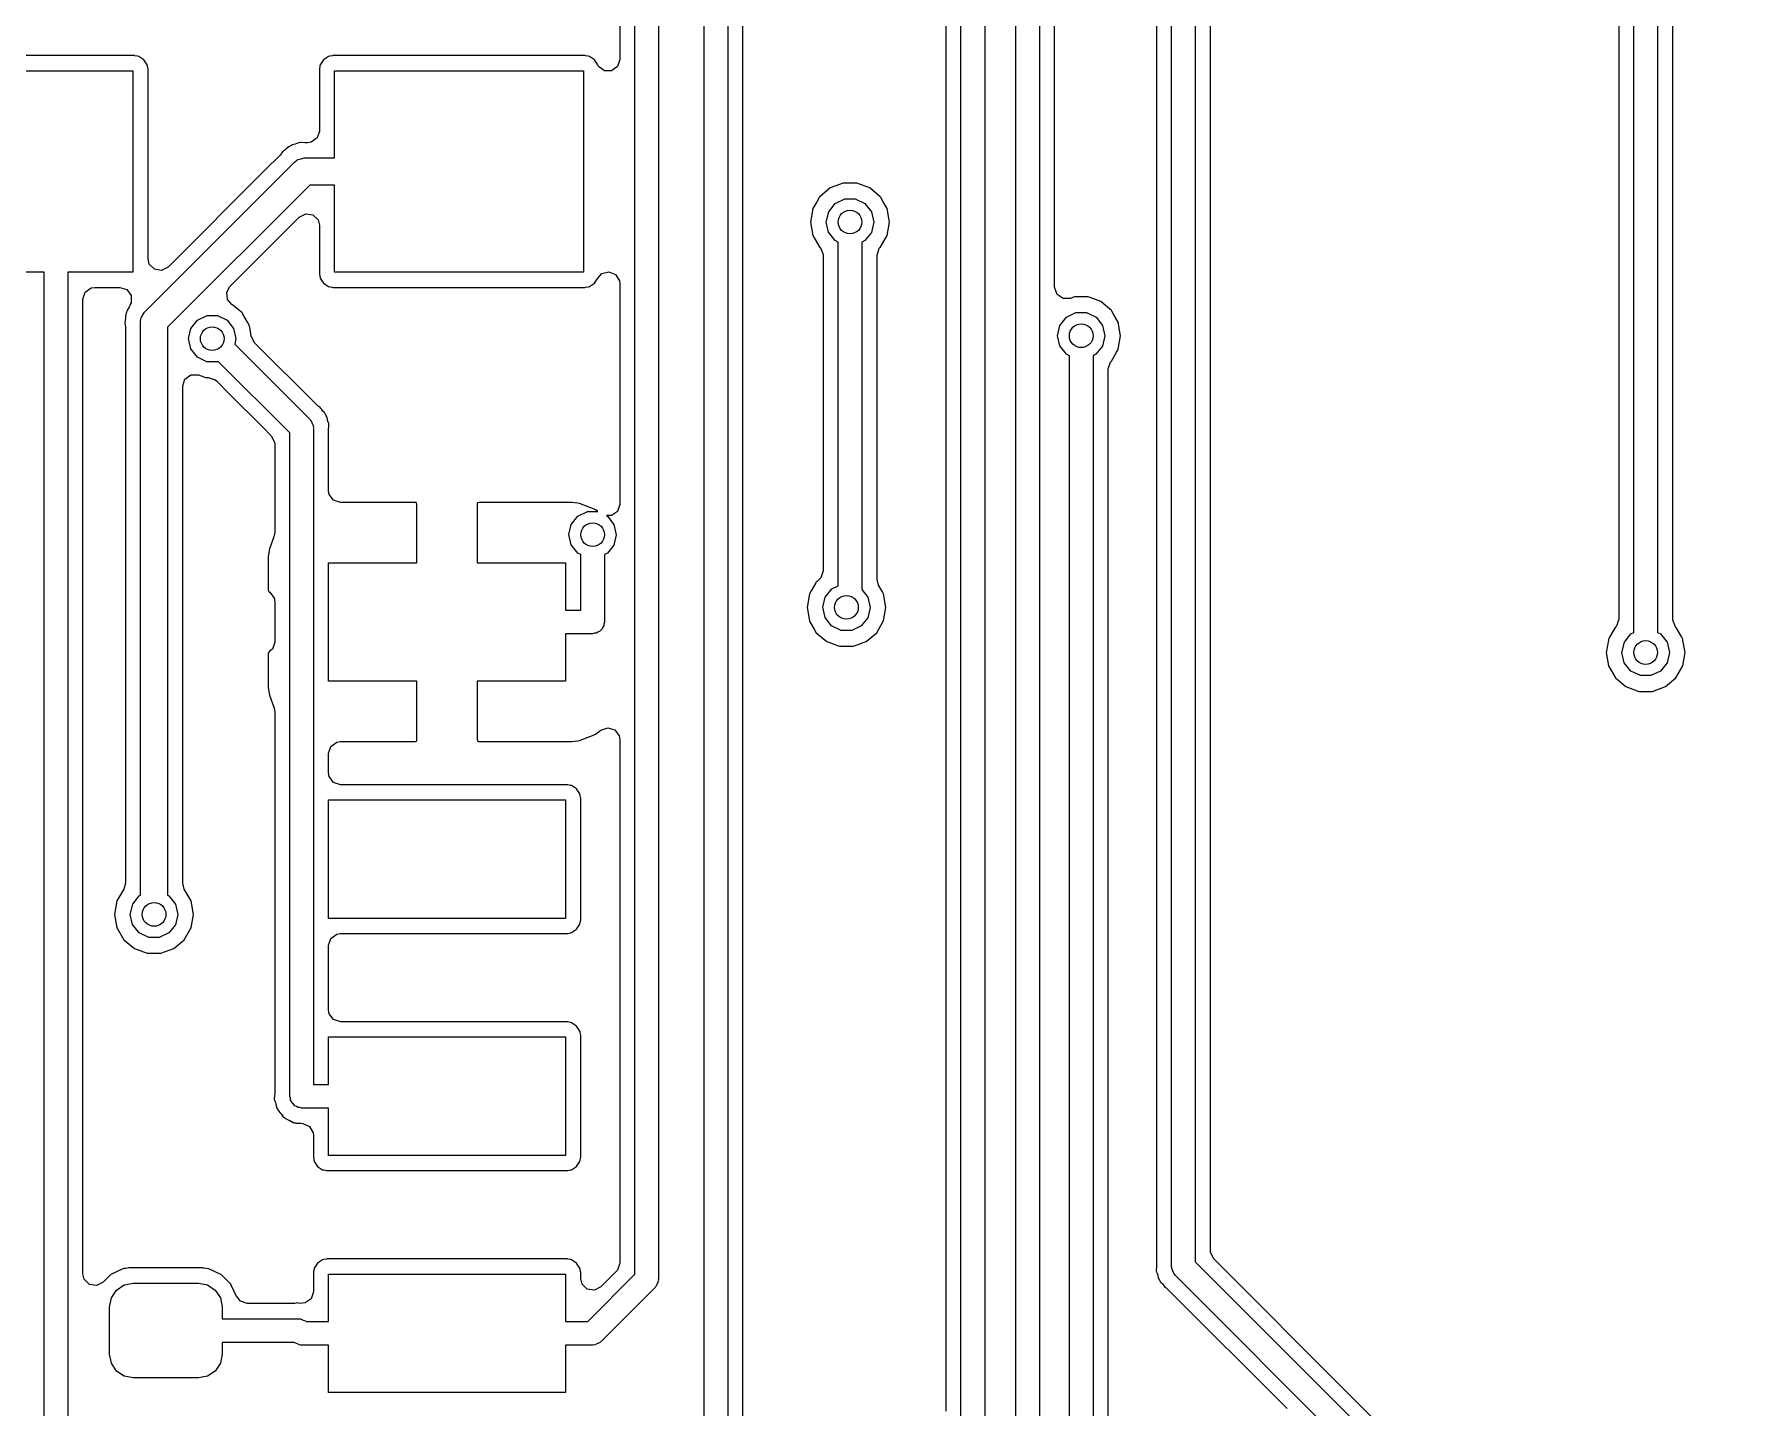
# Model space of a CAD drawing. Extents: x 3.59 to 5.68, y -3.55 to -1.66.
# Drawn here: x 4.567 to 5.132, y -3.006 to -2.55 of the extents above; entities that cross this region are included whole.
import ezdxf

# ---------------------------------------------------------------- set-up
doc = ezdxf.new("R2010")
doc.units = 0
doc.header["$MEASUREMENT"] = 0
doc.layers.add('BLACK', color=7, linetype='CONTINUOUS')

msp = doc.modelspace()

# ---------------------------------------------------------------- linework, layer by layer
at = {"layer": 'BLACK', "linetype": 'CONTINUOUS'}
for p, q in [((4.90114, -2.40605), (4.90114, -3.07287)), ((4.89327, -3.07124), (4.89327, -2.40768)), ((4.90616, -2.63374), (4.90616, -2.40916)), ((4.95287, -2.42987), (4.95287, -2.95734)), ((4.93998, -2.4352), (4.93998, -2.95864)), ((4.945, -2.95897), (4.945, -2.4315)), ((4.95789, -2.95365), (4.95789, -2.43021)), ((4.76677, -2.96151), (4.76677, -2.46447)), ((4.77465, -2.4661), (4.77465, -2.96314)), ((4.78976, -3.01724), (4.78976, -2.47237)), ((4.79764, -2.47237), (4.79764, -3.01887)), ((4.80266, -3.01718), (4.80266, -2.47676)), ((4.76175, -2.49465), (4.76175, -2.55812)), ((4.87508, -3.01067), (4.87508, -2.51628)), ((4.88295, -2.51628), (4.88295, -3.0123)), ((4.87006, -2.52067), (4.87006, -3.00698)), ((5.0985, -2.74839), (5.0985, -2.53624)), ((5.10638, -2.53461), (5.10638, -2.74839)), ((5.1114, -2.74399), (5.1114, -2.53495)), ((5.09348, -2.53993), (5.09348, -2.74399)), ((4.6006, -2.5568), (4.51693, -2.5568)), ((4.60078, -2.55683), (4.6006, -2.5568)), ((4.60168, -2.55701), (4.60078, -2.55683)), ((4.60078, -2.55683), (4.60078, -2.55683)), ((4.60206, -2.55709), (4.60168, -2.55701)), ((4.60372, -2.5582), (4.60206, -2.55709)), ((4.60483, -2.55986), (4.60372, -2.5582)), ((4.60491, -2.56023), (4.60483, -2.55986)), ((4.6623, -2.55986), (4.66223, -2.56023)), ((4.66341, -2.5582), (4.6623, -2.55986)), ((4.66507, -2.55709), (4.66341, -2.5582)), ((4.66545, -2.55701), (4.66507, -2.55709)), ((4.66635, -2.55683), (4.66545, -2.55701)), ((4.66654, -2.5568), (4.66635, -2.55683)), ((4.66635, -2.55683), (4.66635, -2.55683)), ((4.7502, -2.5568), (4.66654, -2.5568)), ((4.75039, -2.55683), (4.7502, -2.5568)), ((4.75129, -2.55701), (4.75039, -2.55683)), ((4.75039, -2.55683), (4.75039, -2.55683)), ((4.75167, -2.55709), (4.75129, -2.55701)), ((4.75333, -2.5582), (4.75167, -2.55709)), ((4.75444, -2.55986), (4.75333, -2.5582)), ((4.75446, -2.55998), (4.75444, -2.55986)), ((4.7547, -2.56041), (4.75446, -2.55998)), ((4.76175, -2.55812), (4.76101, -2.56041)), ((4.51743, -2.56181), (4.6001, -2.56181)), ((4.6001, -2.56181), (4.6001, -2.62874)), ((4.60491, -2.56028), (4.60491, -2.56023)), ((4.60512, -2.56132), (4.60491, -2.56028)), ((4.60512, -2.62427), (4.60512, -2.56132)), ((4.66222, -2.56028), (4.66201, -2.56132)), ((4.66201, -2.56132), (4.66201, -2.58186)), ((4.66223, -2.56023), (4.66222, -2.56028)), ((4.66703, -2.59078), (4.66703, -2.56181)), ((4.66703, -2.56181), (4.74971, -2.56181)), ((4.74971, -2.56181), (4.74971, -2.62874)), ((4.75665, -2.56182), (4.7547, -2.56041)), ((4.75906, -2.56182), (4.75665, -2.56182)), ((4.76101, -2.56041), (4.75906, -2.56182)), ((4.66201, -2.58186), (4.66127, -2.58415)), ((4.65056, -2.5882), (4.65011, -2.58853)), ((4.65102, -2.5878), (4.65056, -2.5882)), ((4.65142, -2.58741), (4.65102, -2.5878)), ((4.65171, -2.58712), (4.65142, -2.58741)), ((4.65209, -2.58697), (4.65171, -2.58712)), ((4.65231, -2.58683), (4.65209, -2.58697)), ((4.65248, -2.58673), (4.65231, -2.58683)), ((4.65272, -2.58663), (4.65248, -2.58673)), ((4.65305, -2.58639), (4.65272, -2.58663)), ((4.654, -2.58619), (4.65305, -2.58639)), ((4.65458, -2.58601), (4.654, -2.58619)), ((4.65549, -2.58567), (4.65458, -2.58601)), ((4.6559, -2.58569), (4.65549, -2.58567)), ((4.65716, -2.58575), (4.6559, -2.58569)), ((4.6559, -2.58569), (4.6559, -2.58569)), ((4.65736, -2.58576), (4.65716, -2.58575)), ((4.65811, -2.58576), (4.65736, -2.58576)), ((4.65932, -2.58557), (4.65811, -2.58576)), ((4.66127, -2.58415), (4.65932, -2.58557)), ((4.60394, -2.64195), (4.65383, -2.5921)), ((4.64903, -2.5898), (4.64396, -2.59486)), ((4.6494, -2.58931), (4.64903, -2.5898)), ((4.64957, -2.58912), (4.6494, -2.58931)), ((4.64978, -2.58877), (4.64957, -2.58912)), ((4.65011, -2.58853), (4.64978, -2.58877)), ((4.65011, -2.58853), (4.65011, -2.58853)), ((4.65383, -2.5921), (4.65447, -2.59162)), ((4.65447, -2.59162), (4.65458, -2.59149)), ((4.65458, -2.59149), (4.65467, -2.59146)), ((4.65467, -2.59146), (4.65486, -2.59132)), ((4.65486, -2.59132), (4.65594, -2.59109)), ((4.65594, -2.59109), (4.65701, -2.59078)), ((4.65701, -2.59078), (4.66703, -2.59078)), ((4.64396, -2.59486), (4.61177, -2.62703)), ((4.83595, -2.59917), (4.83168, -2.60072)), ((4.8405, -2.59917), (4.83595, -2.59917)), ((4.84477, -2.60072), (4.8405, -2.59917)), ((4.65887, -2.59978), (4.61163, -2.647)), ((4.66703, -2.59978), (4.65887, -2.59978)), ((4.66703, -2.62874), (4.66703, -2.59978)), ((4.82803, -2.60394), (4.82723, -2.60533)), ((4.8282, -2.60365), (4.82803, -2.60394)), ((4.83168, -2.60072), (4.8282, -2.60365)), ((4.83333, -2.6059), (4.83648, -2.60438)), ((4.83648, -2.60438), (4.83999, -2.60439)), ((4.83999, -2.60439), (4.84314, -2.60591)), ((4.84826, -2.60365), (4.84477, -2.60072)), ((4.84843, -2.60394), (4.84826, -2.60365)), ((4.84923, -2.60533), (4.84843, -2.60394)), ((4.63229, -2.63344), (4.65536, -2.61039)), ((4.65536, -2.61039), (4.65751, -2.60929)), ((4.65751, -2.60929), (4.65988, -2.60967)), ((4.65988, -2.60967), (4.66159, -2.61137)), ((4.82593, -2.60759), (4.82514, -2.61206)), ((4.82723, -2.60533), (4.82593, -2.60759)), ((4.83035, -2.61205), (4.83114, -2.60864)), ((4.83114, -2.60864), (4.83333, -2.6059)), ((4.84314, -2.60591), (4.84532, -2.60865)), ((4.84532, -2.60865), (4.8461, -2.61206)), ((4.85053, -2.60759), (4.84923, -2.60533)), ((4.85132, -2.61206), (4.85053, -2.60759)), ((4.66159, -2.61137), (4.66201, -2.61314)), ((4.66201, -2.61314), (4.66201, -2.62924)), ((4.82514, -2.61206), (4.82593, -2.61654)), ((4.82593, -2.61654), (4.8282, -2.62048)), ((4.83113, -2.61547), (4.83035, -2.61205)), ((4.83331, -2.61821), (4.83113, -2.61547)), ((4.84531, -2.6155), (4.84312, -2.61823)), ((4.8461, -2.61209), (4.84531, -2.6155)), ((4.8461, -2.61206), (4.8461, -2.61209)), ((4.84826, -2.62048), (4.85053, -2.61654)), ((4.85053, -2.61654), (4.85132, -2.61206)), ((4.8282, -2.62048), (4.82838, -2.62063)), ((4.82838, -2.62063), (4.82926, -2.62281)), ((4.83429, -2.61869), (4.83331, -2.61821)), ((4.83429, -2.73282), (4.83429, -2.61869)), ((4.84312, -2.61823), (4.84217, -2.61869)), ((4.84217, -2.61869), (4.84217, -2.73412)), ((4.84719, -2.62308), (4.84793, -2.62079)), ((4.84793, -2.62079), (4.84802, -2.62068)), ((4.84802, -2.62068), (4.84826, -2.62048)), ((4.60555, -2.62604), (4.60512, -2.62427)), ((4.60725, -2.62774), (4.60555, -2.62604)), ((4.60963, -2.62812), (4.60725, -2.62774)), ((4.61177, -2.62703), (4.60963, -2.62812)), ((4.82926, -2.62281), (4.82927, -2.62308)), ((4.82927, -2.62308), (4.82927, -2.72789)), ((4.84719, -2.73074), (4.84719, -2.62308)), ((4.57063, -2.62874), (4.51743, -2.62874)), ((4.57063, -3.06965), (4.57063, -2.62874)), ((4.6001, -2.62874), (4.5785, -2.62874)), ((4.5785, -2.62874), (4.5785, -3.06802)), ((4.63124, -2.63539), (4.63229, -2.63344)), ((4.66201, -2.62924), (4.6623, -2.6307)), ((4.6623, -2.6307), (4.66341, -2.63236)), ((4.66341, -2.63236), (4.66507, -2.63347)), ((4.66507, -2.63347), (4.66545, -2.63355)), ((4.66545, -2.63355), (4.66635, -2.63373)), ((4.74971, -2.62874), (4.66703, -2.62874)), ((4.75039, -2.63373), (4.75129, -2.63355)), ((4.75129, -2.63355), (4.75167, -2.63347)), ((4.75167, -2.63347), (4.75333, -2.63236)), ((4.75333, -2.63236), (4.75444, -2.6307)), ((4.75444, -2.6307), (4.75445, -2.63071)), ((4.75445, -2.63071), (4.75582, -2.62912)), ((4.75582, -2.62912), (4.75816, -2.62856)), ((4.75816, -2.62856), (4.76039, -2.62948)), ((4.76039, -2.62948), (4.76164, -2.63153)), ((4.76164, -2.63153), (4.76175, -2.63244)), ((4.76175, -2.63244), (4.76175, -2.70587)), ((4.58352, -2.63766), (4.58427, -2.63537)), ((4.58352, -2.96138), (4.58352, -2.63766)), ((4.58427, -2.63537), (4.58622, -2.63395)), ((4.58622, -2.63395), (4.58742, -2.63376)), ((4.58742, -2.63376), (4.59581, -2.63376)), ((4.59581, -2.63376), (4.5981, -2.63451)), ((4.5981, -2.63451), (4.59952, -2.63646)), ((4.59952, -2.63887), (4.59924, -2.63941)), ((4.59952, -2.63646), (4.59952, -2.63887)), ((4.63149, -2.63778), (4.63124, -2.63539)), ((4.63298, -2.63944), (4.63149, -2.63778)), ((4.66635, -2.63373), (4.66635, -2.63373)), ((4.66635, -2.63373), (4.66654, -2.63376)), ((4.66654, -2.63376), (4.7502, -2.63376)), ((4.7502, -2.63376), (4.75039, -2.63373)), ((4.75039, -2.63373), (4.75039, -2.63373)), ((4.90699, -2.63614), (4.90616, -2.63374)), ((4.90898, -2.63749), (4.90699, -2.63614)), ((4.91139, -2.63741), (4.90898, -2.63749)), ((4.91241, -2.63704), (4.91139, -2.63741)), ((4.91273, -2.63692), (4.91241, -2.63704)), ((4.91241, -2.63704), (4.91241, -2.63704)), ((4.91727, -2.63692), (4.91273, -2.63692)), ((4.91759, -2.63704), (4.91727, -2.63692)), ((4.91884, -2.63749), (4.91759, -2.63704)), ((4.91759, -2.63704), (4.91759, -2.63704)), ((4.92155, -2.63848), (4.91884, -2.63749)), ((4.92297, -2.63967), (4.92155, -2.63848)), ((4.59756, -2.64469), (4.59741, -2.64564)), ((4.59761, -2.64408), (4.59756, -2.64469)), ((4.59777, -2.64274), (4.59761, -2.64311)), ((4.59761, -2.64311), (4.59761, -2.64408)), ((4.59782, -2.64249), (4.59777, -2.64274)), ((4.59789, -2.64228), (4.59782, -2.64249)), ((4.59798, -2.64205), (4.59789, -2.64228)), ((4.59804, -2.64164), (4.59798, -2.64205)), ((4.59857, -2.64083), (4.59804, -2.64164)), ((4.59886, -2.6403), (4.59857, -2.64083)), ((4.59925, -2.63941), (4.59886, -2.6403)), ((4.59924, -2.63941), (4.59925, -2.63941)), ((4.59925, -2.63941), (4.59925, -2.63941)), ((4.60263, -2.64513), (4.60274, -2.64434)), ((4.60273, -2.64417), (4.60278, -2.64409)), ((4.60274, -2.64434), (4.60273, -2.64417)), ((4.60278, -2.64409), (4.60281, -2.64386)), ((4.60281, -2.64386), (4.60341, -2.64292)), ((4.60341, -2.64292), (4.60394, -2.64195)), ((4.61937, -2.64736), (4.62155, -2.64463)), ((4.62155, -2.64463), (4.62471, -2.64311)), ((4.62471, -2.64311), (4.62821, -2.64311)), ((4.62821, -2.64311), (4.63137, -2.64463)), ((4.63137, -2.64463), (4.63355, -2.64737)), ((4.633, -2.63945), (4.63298, -2.63944)), ((4.63326, -2.63967), (4.633, -2.63945)), ((4.63623, -2.64215), (4.63326, -2.63967)), ((4.63326, -2.63967), (4.63326, -2.63967)), ((4.63649, -2.64237), (4.63623, -2.64215)), ((4.63666, -2.64267), (4.63649, -2.64237)), ((4.6382, -2.64534), (4.63666, -2.64267)), ((4.90791, -2.64639), (4.9101, -2.64365)), ((4.9101, -2.64365), (4.91326, -2.64214)), ((4.91326, -2.64214), (4.91676, -2.64214)), ((4.91676, -2.64214), (4.91991, -2.64366)), ((4.91991, -2.64366), (4.9221, -2.6464)), ((4.92436, -2.64083), (4.92297, -2.63967)), ((4.92503, -2.6414), (4.92436, -2.64083)), ((4.9252, -2.64169), (4.92503, -2.6414)), ((4.92576, -2.64267), (4.9252, -2.64169)), ((4.9273, -2.64534), (4.92576, -2.64267)), ((4.59741, -2.64564), (4.59751, -2.64604)), ((4.59751, -2.64604), (4.59753, -2.64629)), ((4.59753, -2.64629), (4.59761, -2.6469)), ((4.59761, -2.6469), (4.59761, -2.83164)), ((4.60263, -2.83563), (4.60263, -2.64513)), ((4.61163, -2.647), (4.61163, -2.83563)), ((4.61858, -2.65077), (4.61937, -2.64736)), ((4.63355, -2.64737), (4.63433, -2.65079)), ((4.63876, -2.64631), (4.6382, -2.64534)), ((4.63882, -2.64665), (4.63876, -2.64631)), ((4.63888, -2.64701), (4.63882, -2.64665)), ((4.63882, -2.64665), (4.63882, -2.64665)), ((4.63941, -2.64997), (4.63888, -2.64701)), ((4.63943, -2.65009), (4.63941, -2.64997)), ((4.64051, -2.65217), (4.63943, -2.65009)), ((4.90713, -2.6498), (4.90791, -2.64639)), ((4.9079, -2.65322), (4.90713, -2.6498)), ((4.92287, -2.64984), (4.92208, -2.65325)), ((4.9221, -2.6464), (4.92287, -2.64981)), ((4.92287, -2.64981), (4.92287, -2.64984)), ((4.92809, -2.64981), (4.9273, -2.64534)), ((4.9273, -2.65429), (4.92809, -2.64981)), ((4.61936, -2.65419), (4.61858, -2.65077)), ((4.62153, -2.65693), (4.61936, -2.65419)), ((4.63433, -2.65081), (4.6339, -2.65266)), ((4.6339, -2.65266), (4.65892, -2.67766)), ((4.63433, -2.65079), (4.63433, -2.65081)), ((4.66128, -2.67292), (4.64051, -2.65217)), ((4.91008, -2.65596), (4.9079, -2.65322)), ((4.91106, -2.65644), (4.91008, -2.65596)), ((4.91989, -2.65599), (4.91894, -2.65644)), ((4.92208, -2.65325), (4.91989, -2.65599)), ((4.92503, -2.65823), (4.92676, -2.65524)), ((4.92676, -2.65524), (4.92713, -2.65459)), ((4.92713, -2.65459), (4.9273, -2.65429)), ((4.92713, -2.65459), (4.92713, -2.65459)), ((4.62469, -2.65846), (4.62153, -2.65693)), ((4.62819, -2.65847), (4.62469, -2.65846)), ((4.62845, -2.65834), (4.62819, -2.65847)), ((4.6522, -2.68208), (4.62845, -2.65834)), ((4.91106, -3.10598), (4.91106, -2.65644)), ((4.91894, -2.65644), (4.91894, -3.10878)), ((4.92396, -2.66084), (4.9247, -2.65854)), ((4.92396, -3.02773), (4.92396, -2.66084)), ((4.9247, -2.65854), (4.92479, -2.65843)), ((4.92479, -2.65843), (4.92503, -2.65823)), ((4.61665, -2.6665), (4.61739, -2.66421)), ((4.61665, -2.83164), (4.61665, -2.6665)), ((4.61739, -2.66421), (4.61934, -2.6628)), ((4.61934, -2.6628), (4.62188, -2.66284)), ((4.62188, -2.66284), (4.62278, -2.66317)), ((4.62278, -2.66317), (4.62418, -2.66368)), ((4.62418, -2.66368), (4.62508, -2.66368)), ((4.62508, -2.66368), (4.62737, -2.66443)), ((4.62737, -2.66443), (4.62783, -2.66482)), ((4.62783, -2.66482), (4.63222, -2.66921)), ((4.63222, -2.66921), (4.6432, -2.68018)), ((4.66167, -2.67322), (4.66128, -2.67292)), ((4.65892, -2.67766), (4.65907, -2.67795)), ((4.65907, -2.67795), (4.65933, -2.67813)), ((4.65933, -2.67813), (4.65961, -2.67901)), ((4.66191, -2.67344), (4.66167, -2.67322)), ((4.66227, -2.67364), (4.66191, -2.67344)), ((4.66251, -2.67398), (4.66227, -2.67364)), ((4.66279, -2.67436), (4.66251, -2.67398)), ((4.66251, -2.67398), (4.66251, -2.67398)), ((4.66319, -2.67483), (4.66279, -2.67436)), ((4.66321, -2.67485), (4.66319, -2.67483)), ((4.66382, -2.67546), (4.66321, -2.67485)), ((4.66397, -2.67584), (4.66382, -2.67546)), ((4.66414, -2.67611), (4.66397, -2.67584)), ((4.66427, -2.67639), (4.66414, -2.67611)), ((4.66451, -2.67672), (4.66427, -2.67639)), ((4.66459, -2.67712), (4.66451, -2.67672)), ((4.66469, -2.67759), (4.66459, -2.67712)), ((4.66459, -2.67712), (4.66459, -2.67712)), ((4.66487, -2.67818), (4.66469, -2.67759)), ((4.66519, -2.67901), (4.66487, -2.67818)), ((4.6432, -2.68018), (4.64604, -2.68302)), ((4.64604, -2.68302), (4.64714, -2.68517)), ((4.6522, -2.90237), (4.6522, -2.68208)), ((4.65961, -2.67901), (4.66003, -2.67983)), ((4.66003, -2.67983), (4.65998, -2.68015)), ((4.65998, -2.68015), (4.66008, -2.68045)), ((4.66008, -2.68045), (4.66008, -2.89843)), ((4.6651, -2.68058), (4.66513, -2.68013)), ((4.6651, -2.68078), (4.6651, -2.68058)), ((4.6651, -2.7013), (4.6651, -2.68078)), ((4.66513, -2.68013), (4.66519, -2.67901)), ((4.64714, -2.68517), (4.64719, -2.68578)), ((4.64719, -2.68578), (4.64719, -2.7152)), ((4.66529, -2.70251), (4.6651, -2.7013)), ((4.66671, -2.70446), (4.66529, -2.70251)), ((4.669, -2.7052), (4.66671, -2.70446)), ((4.69411, -2.7052), (4.669, -2.7052)), ((4.69427, -2.70532), (4.69411, -2.7052)), ((4.69443, -2.70582), (4.69427, -2.70532)), ((4.69443, -2.7252), (4.69443, -2.70582)), ((4.71455, -2.70536), (4.71443, -2.70553)), ((4.71443, -2.70553), (4.71443, -2.7252)), ((4.71505, -2.7052), (4.71455, -2.70536)), ((4.74559, -2.7052), (4.71505, -2.7052)), ((4.7458, -2.70521), (4.74559, -2.7052)), ((4.7479, -2.70544), (4.7458, -2.70521)), ((4.74837, -2.70555), (4.7479, -2.70544)), ((4.75325, -2.70738), (4.74837, -2.70555)), ((4.76175, -2.70587), (4.76101, -2.70816)), ((4.74488, -2.71587), (4.74567, -2.71246)), ((4.74567, -2.71246), (4.74785, -2.70972)), ((4.74785, -2.70972), (4.75101, -2.70821)), ((4.75101, -2.70821), (4.75448, -2.70821)), ((4.75373, -2.70764), (4.75325, -2.70738)), ((4.75448, -2.70821), (4.75373, -2.70764)), ((4.75906, -2.70957), (4.75734, -2.70957)), ((4.75734, -2.70957), (4.75767, -2.70973)), ((4.75767, -2.70973), (4.75985, -2.71247)), ((4.76101, -2.70816), (4.75906, -2.70957)), ((4.75985, -2.71247), (4.76063, -2.71589)), ((4.64694, -2.71657), (4.64541, -2.72063)), ((4.64719, -2.7152), (4.64694, -2.71657)), ((4.74565, -2.71929), (4.74488, -2.71587)), ((4.76063, -2.71591), (4.75984, -2.71933)), ((4.76063, -2.71589), (4.76063, -2.71591)), ((4.64507, -2.7232), (4.64506, -2.72341)), ((4.64506, -2.72341), (4.64506, -2.73427)), ((4.6453, -2.72111), (4.64507, -2.7232)), ((4.64541, -2.72063), (4.6453, -2.72111)), ((4.74783, -2.72203), (4.74565, -2.71929)), ((4.74882, -2.72251), (4.74783, -2.72203)), ((4.74882, -2.74095), (4.74882, -2.72251)), ((4.75765, -2.72206), (4.75669, -2.72251)), ((4.75669, -2.72251), (4.75669, -2.74489)), ((4.75984, -2.71933), (4.75765, -2.72206)), ((4.66506, -2.76457), (4.66506, -2.7252)), ((4.66506, -2.7252), (4.69443, -2.7252)), ((4.71443, -2.7252), (4.7438, -2.7252)), ((4.7438, -2.7252), (4.7438, -2.74095)), ((4.82927, -2.72789), (4.82853, -2.73018)), ((4.64506, -2.73427), (4.64523, -2.73477)), ((4.64523, -2.73477), (4.64558, -2.73502)), ((4.64558, -2.73502), (4.64699, -2.73697)), ((4.82531, -2.73456), (4.82474, -2.73554)), ((4.82685, -2.7319), (4.82531, -2.73456)), ((4.82702, -2.7316), (4.82685, -2.7319)), ((4.82728, -2.73138), (4.82702, -2.7316)), ((4.82788, -2.73088), (4.82728, -2.73138)), ((4.82728, -2.73138), (4.82728, -2.73138)), ((4.82853, -2.73018), (4.82788, -2.73088)), ((4.82996, -2.73659), (4.83215, -2.73385)), ((4.83215, -2.73385), (4.83429, -2.73282)), ((4.84217, -2.73412), (4.84414, -2.7366)), ((4.84771, -2.73269), (4.84719, -2.73074)), ((4.84897, -2.73489), (4.84771, -2.73269)), ((4.84935, -2.73554), (4.84897, -2.73489)), ((4.64699, -2.73697), (4.64719, -2.73818)), ((4.64719, -2.73818), (4.64719, -2.75157)), ((4.82474, -2.73554), (4.82395, -2.74002)), ((4.82395, -2.74002), (4.82474, -2.74449)), ((4.82917, -2.74), (4.82996, -2.73659)), ((4.82995, -2.74342), (4.82917, -2.74)), ((4.84492, -2.74004), (4.84413, -2.74346)), ((4.84414, -2.7366), (4.84492, -2.74002)), ((4.84492, -2.74002), (4.84492, -2.74004)), ((4.85014, -2.74002), (4.84935, -2.73554)), ((4.84935, -2.74449), (4.85014, -2.74002)), ((4.7438, -2.74095), (4.74882, -2.74095)), ((4.7565, -2.7461), (4.75613, -2.74661)), ((4.75669, -2.74489), (4.7565, -2.74548)), ((4.7565, -2.74548), (4.7565, -2.7461)), ((4.82474, -2.74449), (4.82491, -2.74479)), ((4.82491, -2.74479), (4.82491, -2.74479)), ((4.82491, -2.74479), (4.82635, -2.74727)), ((4.83212, -2.74616), (4.82995, -2.74342)), ((4.83528, -2.74769), (4.83212, -2.74616)), ((4.84194, -2.74619), (4.83878, -2.7477)), ((4.84413, -2.74346), (4.84194, -2.74619)), ((4.84775, -2.74727), (4.84918, -2.74479)), ((4.84918, -2.74479), (4.84935, -2.74449)), ((4.84918, -2.74479), (4.84918, -2.74479)), ((5.09265, -2.7464), (5.09241, -2.7466)), ((5.09274, -2.74629), (5.09265, -2.7464)), ((5.09348, -2.74399), (5.09274, -2.74629)), ((5.11141, -2.74427), (5.1114, -2.74399)), ((5.11229, -2.74645), (5.11141, -2.74427)), ((5.11247, -2.7466), (5.11229, -2.74645)), ((4.64719, -2.75157), (4.64644, -2.75386)), ((4.75276, -2.74882), (4.7438, -2.74882)), ((4.7438, -2.74882), (4.7438, -2.76457)), ((4.75335, -2.74863), (4.75276, -2.74882)), ((4.75397, -2.74863), (4.75335, -2.74863)), ((4.75448, -2.74826), (4.75397, -2.74863)), ((4.75507, -2.74807), (4.75448, -2.74826)), ((4.75544, -2.74757), (4.75507, -2.74807)), ((4.75594, -2.7472), (4.75544, -2.74757)), ((4.75613, -2.74661), (4.75594, -2.7472)), ((4.82635, -2.74727), (4.82702, -2.74843)), ((4.82702, -2.74843), (4.8305, -2.75135)), ((4.8305, -2.75135), (4.83153, -2.75173)), ((4.83153, -2.75173), (4.8328, -2.75219)), ((4.8328, -2.75219), (4.83477, -2.75291)), ((4.83878, -2.7477), (4.83528, -2.74769)), ((4.83932, -2.75291), (4.84129, -2.75219)), ((4.84129, -2.75219), (4.84257, -2.75173)), ((4.84257, -2.75173), (4.84359, -2.75135)), ((4.84359, -2.75135), (4.84708, -2.74843)), ((4.84708, -2.74843), (4.84775, -2.74727)), ((5.09008, -2.75087), (5.08945, -2.75446)), ((5.09014, -2.75054), (5.09008, -2.75087)), ((5.09047, -2.74995), (5.09014, -2.75054)), ((5.09224, -2.7469), (5.09047, -2.74995)), ((5.09241, -2.7466), (5.09224, -2.7469)), ((5.09457, -2.755), (5.09535, -2.75159)), ((5.09535, -2.75159), (5.09754, -2.74885)), ((5.09754, -2.74885), (5.0985, -2.74839)), ((5.10638, -2.74839), (5.10735, -2.74886)), ((5.10735, -2.74886), (5.10954, -2.7516)), ((5.10954, -2.7516), (5.11031, -2.75502)), ((5.11264, -2.7469), (5.11247, -2.7466)), ((5.11441, -2.74995), (5.11264, -2.7469)), ((5.11474, -2.75054), (5.11441, -2.74995)), ((5.1148, -2.75087), (5.11474, -2.75054)), ((5.11544, -2.75446), (5.1148, -2.75087)), ((4.64561, -2.75446), (4.64506, -2.75521)), ((4.64506, -2.75521), (4.64506, -2.76636)), ((4.64644, -2.75386), (4.64561, -2.75446)), ((4.83477, -2.75291), (4.83932, -2.75291)), ((5.08945, -2.75446), (5.08935, -2.75502)), ((5.08935, -2.75502), (5.09014, -2.75949)), ((5.09534, -2.75842), (5.09457, -2.755)), ((5.11031, -2.75504), (5.10952, -2.75846)), ((5.11031, -2.75502), (5.11031, -2.75504)), ((5.11474, -2.75949), (5.11553, -2.75502)), ((5.11553, -2.75502), (5.11544, -2.75446)), ((5.09014, -2.75949), (5.09241, -2.76343)), ((5.09241, -2.76343), (5.09589, -2.76635)), ((5.09752, -2.76116), (5.09534, -2.75842)), ((5.10067, -2.76269), (5.09752, -2.76116)), ((5.10417, -2.7627), (5.10067, -2.76269)), ((5.10733, -2.76119), (5.10417, -2.7627)), ((5.10952, -2.75846), (5.10733, -2.76119)), ((5.10899, -2.76635), (5.11247, -2.76343)), ((5.11247, -2.76343), (5.11474, -2.75949)), ((4.64506, -2.76636), (4.64507, -2.76657)), ((4.64507, -2.76657), (4.6453, -2.76867)), ((4.6453, -2.76867), (4.64541, -2.76914)), ((4.64541, -2.76914), (4.64694, -2.7732)), ((4.69443, -2.76457), (4.66506, -2.76457)), ((4.69443, -2.78425), (4.69443, -2.76457)), ((4.7438, -2.76457), (4.71443, -2.76457)), ((4.71443, -2.76457), (4.71443, -2.78395)), ((5.09589, -2.76635), (5.10017, -2.76791)), ((5.10017, -2.76791), (5.10471, -2.76791)), ((5.10471, -2.76791), (5.10899, -2.76635)), ((4.64694, -2.7732), (4.64719, -2.77457)), ((4.64719, -2.77457), (4.64719, -2.90169)), ((4.75552, -2.78079), (4.7578, -2.78001)), ((4.7578, -2.78001), (4.7601, -2.78072)), ((4.66584, -2.78618), (4.66779, -2.78476)), ((4.66779, -2.78476), (4.669, -2.78457)), ((4.669, -2.78457), (4.69382, -2.78457)), ((4.69382, -2.78457), (4.69432, -2.78441)), ((4.69432, -2.78441), (4.69443, -2.78425)), ((4.71443, -2.78395), (4.7146, -2.78445)), ((4.7146, -2.78445), (4.71476, -2.78457)), ((4.71476, -2.78457), (4.74559, -2.78457)), ((4.74559, -2.78457), (4.7458, -2.78456)), ((4.7458, -2.78456), (4.7479, -2.78433)), ((4.7479, -2.78433), (4.74837, -2.78422)), ((4.74837, -2.78422), (4.75325, -2.78239)), ((4.75325, -2.78239), (4.75373, -2.78213)), ((4.75373, -2.78213), (4.75552, -2.78079)), ((4.7601, -2.78072), (4.76154, -2.78265)), ((4.76154, -2.78265), (4.76175, -2.78391)), ((4.76175, -2.78391), (4.76175, -2.95782)), ((4.6651, -2.78847), (4.66584, -2.78618)), ((4.6651, -2.79502), (4.6651, -2.78847)), ((4.66529, -2.79623), (4.6651, -2.79502)), ((4.66671, -2.79818), (4.66529, -2.79623)), ((4.669, -2.79892), (4.66671, -2.79818)), ((4.7443, -2.79892), (4.669, -2.79892)), ((4.74448, -2.79896), (4.7443, -2.79892)), ((4.74449, -2.79896), (4.74448, -2.79896)), ((4.74539, -2.79914), (4.74449, -2.79896)), ((4.74576, -2.79921), (4.74539, -2.79914)), ((4.74742, -2.80032), (4.74576, -2.79921)), ((4.74853, -2.80198), (4.74742, -2.80032)), ((4.74882, -2.80345), (4.74853, -2.80198)), ((4.66506, -2.84331), (4.66506, -2.80394)), ((4.66506, -2.80394), (4.7438, -2.80394)), ((4.7438, -2.80394), (4.7438, -2.84331)), ((4.74882, -2.84381), (4.74882, -2.80345)), ((4.59708, -2.83359), (4.59482, -2.83751)), ((4.59761, -2.83164), (4.59708, -2.83359)), ((4.60004, -2.83856), (4.60222, -2.83582)), ((4.60222, -2.83582), (4.60263, -2.83563)), ((4.61163, -2.83563), (4.61204, -2.83583)), ((4.61204, -2.83583), (4.61422, -2.83857)), ((4.61717, -2.83359), (4.61665, -2.83164)), ((4.61943, -2.83751), (4.61717, -2.83359)), ((4.59482, -2.83751), (4.59403, -2.84198)), ((4.59403, -2.84198), (4.59482, -2.84646)), ((4.59925, -2.84197), (4.60004, -2.83856)), ((4.60002, -2.84539), (4.59925, -2.84197)), ((4.615, -2.84201), (4.61421, -2.84542)), ((4.61422, -2.83857), (4.615, -2.84198)), ((4.615, -2.84198), (4.615, -2.84201)), ((4.62022, -2.84198), (4.61943, -2.83751)), ((4.61943, -2.84646), (4.62022, -2.84198)), ((4.59482, -2.84646), (4.59499, -2.84676)), ((4.59499, -2.84676), (4.59499, -2.84676)), ((4.59499, -2.84676), (4.59669, -2.84969)), ((4.6022, -2.84813), (4.60002, -2.84539)), ((4.60535, -2.84966), (4.6022, -2.84813)), ((4.61202, -2.84816), (4.60886, -2.84967)), ((4.61421, -2.84542), (4.61202, -2.84816)), ((4.61757, -2.84969), (4.61926, -2.84676)), ((4.61926, -2.84676), (4.61943, -2.84646)), ((4.61926, -2.84676), (4.61926, -2.84676)), ((4.7438, -2.84331), (4.66506, -2.84331)), ((4.7443, -2.84833), (4.74448, -2.84829)), ((4.74448, -2.84829), (4.74449, -2.84829)), ((4.74449, -2.84829), (4.74539, -2.84811)), ((4.74539, -2.84811), (4.74576, -2.84804)), ((4.74576, -2.84804), (4.74742, -2.84693)), ((4.74742, -2.84693), (4.74853, -2.84527)), ((4.74853, -2.84527), (4.74882, -2.84381)), ((4.59669, -2.84969), (4.5971, -2.8504)), ((4.5971, -2.8504), (4.60058, -2.85332)), ((4.60058, -2.85332), (4.60485, -2.85488)), ((4.60886, -2.84967), (4.60535, -2.84966)), ((4.6094, -2.85488), (4.61367, -2.85332)), ((4.61367, -2.85332), (4.61716, -2.8504)), ((4.61716, -2.8504), (4.61757, -2.84969)), ((4.6651, -2.85223), (4.66584, -2.84994)), ((4.6651, -2.87376), (4.6651, -2.85223)), ((4.66584, -2.84994), (4.66779, -2.84852)), ((4.66779, -2.84852), (4.669, -2.84833)), ((4.669, -2.84833), (4.7443, -2.84833)), ((4.60485, -2.85488), (4.6094, -2.85488)), ((4.66529, -2.87497), (4.6651, -2.87376)), ((4.66671, -2.87692), (4.66529, -2.87497)), ((4.669, -2.87766), (4.66671, -2.87692)), ((4.7443, -2.87766), (4.669, -2.87766)), ((4.74448, -2.8777), (4.7443, -2.87766)), ((4.74449, -2.8777), (4.74448, -2.8777)), ((4.74539, -2.87788), (4.74449, -2.8777)), ((4.74576, -2.87795), (4.74539, -2.87788)), ((4.74742, -2.87906), (4.74576, -2.87795)), ((4.74853, -2.88072), (4.74742, -2.87906)), ((4.74861, -2.8811), (4.74853, -2.88072)), ((4.74875, -2.88181), (4.74861, -2.8811)), ((4.74882, -2.88219), (4.74875, -2.88181)), ((4.74882, -2.92255), (4.74882, -2.88219)), ((4.66506, -2.89843), (4.66506, -2.88268)), ((4.66506, -2.88268), (4.7438, -2.88268)), ((4.7438, -2.88268), (4.7438, -2.92205)), ((4.66008, -2.89843), (4.66506, -2.89843)), ((4.64716, -2.9021), (4.64704, -2.90332)), ((4.64704, -2.90332), (4.64725, -2.90397)), ((4.64719, -2.90169), (4.64716, -2.9021)), ((4.64725, -2.90397), (4.64742, -2.90449)), ((4.64742, -2.90449), (4.64752, -2.90489)), ((4.6524, -2.90296), (4.6522, -2.90237)), ((4.6524, -2.90358), (4.6524, -2.90296)), ((4.65276, -2.90409), (4.6524, -2.90358)), ((4.65296, -2.90468), (4.65276, -2.90409)), ((4.65346, -2.90505), (4.65296, -2.90468)), ((4.64752, -2.90489), (4.64778, -2.90609)), ((4.64778, -2.90609), (4.64802, -2.90642)), ((4.64802, -2.90642), (4.64802, -2.90644)), ((4.64802, -2.90644), (4.64805, -2.90649)), ((4.64805, -2.90649), (4.64808, -2.90654)), ((4.64808, -2.90654), (4.64809, -2.90655)), ((4.64809, -2.90655), (4.64821, -2.90694)), ((4.64821, -2.90694), (4.64849, -2.90725)), ((4.64849, -2.90725), (4.64903, -2.90786)), ((4.64903, -2.90786), (4.64929, -2.90818)), ((4.64929, -2.90818), (4.65001, -2.90917)), ((4.65001, -2.90917), (4.65037, -2.90938)), ((4.65037, -2.90938), (4.65038, -2.90939)), ((4.65038, -2.90939), (4.65042, -2.90943)), ((4.65042, -2.90943), (4.65047, -2.90946)), ((4.65047, -2.90946), (4.65049, -2.90947)), ((4.65049, -2.90947), (4.65076, -2.90977)), ((4.65076, -2.90977), (4.65188, -2.91027)), ((4.65188, -2.91027), (4.65225, -2.91046)), ((4.65225, -2.91046), (4.65331, -2.91107)), ((4.65383, -2.90555), (4.65346, -2.90505)), ((4.65442, -2.90574), (4.65383, -2.90555)), ((4.65493, -2.90611), (4.65442, -2.90574)), ((4.65555, -2.90611), (4.65493, -2.90611)), ((4.65614, -2.9063), (4.65555, -2.90611)), ((4.66506, -2.9063), (4.65614, -2.9063)), ((4.66506, -2.92205), (4.66506, -2.9063)), ((4.65331, -2.91107), (4.65372, -2.91112)), ((4.65372, -2.91112), (4.65374, -2.91112)), ((4.65374, -2.91112), (4.65379, -2.91114)), ((4.65379, -2.91114), (4.65385, -2.91115)), ((4.65385, -2.91115), (4.65386, -2.91116)), ((4.65386, -2.91116), (4.65424, -2.91132)), ((4.65424, -2.91132), (4.65547, -2.91132)), ((4.65547, -2.91132), (4.65588, -2.91134)), ((4.65588, -2.91134), (4.65655, -2.91142)), ((4.65655, -2.91142), (4.65875, -2.9124)), ((4.65875, -2.9124), (4.65996, -2.91448)), ((4.65996, -2.91448), (4.66004, -2.91529)), ((4.66004, -2.91529), (4.66004, -2.92255)), ((4.66004, -2.92255), (4.66033, -2.92401)), ((4.66033, -2.92401), (4.66144, -2.92567)), ((4.66144, -2.92567), (4.6631, -2.92678)), ((4.6631, -2.92678), (4.66348, -2.92685)), ((4.66348, -2.92685), (4.66438, -2.92703)), ((4.66438, -2.92703), (4.66438, -2.92703)), ((4.66438, -2.92703), (4.66457, -2.92707)), ((4.66457, -2.92707), (4.7443, -2.92707)), ((4.7438, -2.92205), (4.66506, -2.92205)), ((4.7443, -2.92707), (4.74448, -2.92703)), ((4.74448, -2.92703), (4.74449, -2.92703)), ((4.74449, -2.92703), (4.74539, -2.92685)), ((4.74539, -2.92685), (4.74576, -2.92678)), ((4.74576, -2.92678), (4.74742, -2.92567)), ((4.74742, -2.92567), (4.74853, -2.92401)), ((4.74853, -2.92401), (4.74882, -2.92255)), ((4.95794, -2.95426), (4.95789, -2.95365)), ((4.95904, -2.9564), (4.95794, -2.95426)), ((4.59659, -2.95978), (4.59305, -2.96143)), ((4.59686, -2.95965), (4.59659, -2.95978)), ((4.59659, -2.95978), (4.59659, -2.95978)), ((4.59716, -2.95961), (4.59686, -2.95965)), ((4.59781, -2.95953), (4.59716, -2.95961)), ((4.59716, -2.95961), (4.59716, -2.95961)), ((4.59874, -2.95941), (4.59781, -2.95953)), ((4.61108, -2.95941), (4.59874, -2.95941)), ((4.62341, -2.95941), (4.61108, -2.95941)), ((4.62354, -2.95942), (4.62341, -2.95941)), ((4.62436, -2.95953), (4.62354, -2.95942)), ((4.62354, -2.95942), (4.62354, -2.95942)), ((4.62529, -2.95965), (4.62436, -2.95953)), ((4.62556, -2.95978), (4.62529, -2.95965)), ((4.6291, -2.96143), (4.62556, -2.95978)), ((4.66011, -2.96057), (4.66004, -2.96093)), ((4.66004, -2.96093), (4.66004, -2.96732)), ((4.66026, -2.95984), (4.66011, -2.96057)), ((4.66033, -2.95946), (4.66026, -2.95984)), ((4.66144, -2.9578), (4.66033, -2.95946)), ((4.6631, -2.95669), (4.66144, -2.9578)), ((4.66348, -2.95662), (4.6631, -2.95669)), ((4.66438, -2.95644), (4.66348, -2.95662)), ((4.66457, -2.9564), (4.66438, -2.95644)), ((4.66438, -2.95644), (4.66438, -2.95644)), ((4.7443, -2.9564), (4.66457, -2.9564)), ((4.74448, -2.95644), (4.7443, -2.9564)), ((4.74449, -2.95644), (4.74448, -2.95644)), ((4.74539, -2.95662), (4.74449, -2.95644)), ((4.74576, -2.95669), (4.74539, -2.95662)), ((4.74742, -2.9578), (4.74576, -2.95669)), ((4.74853, -2.95946), (4.74742, -2.9578)), ((4.74861, -2.95984), (4.74853, -2.95946)), ((4.74875, -2.96057), (4.74861, -2.95984)), ((4.74882, -2.96093), (4.74875, -2.96057)), ((4.74882, -2.96296), (4.74882, -2.96093)), ((4.76061, -2.96057), (4.75548, -2.96571)), ((4.76101, -2.96011), (4.76061, -2.96057)), ((4.76175, -2.95782), (4.76101, -2.96011)), ((4.93997, -2.95884), (4.93989, -2.96041)), ((4.93989, -2.96041), (4.94004, -2.96079)), ((4.93998, -2.95864), (4.93997, -2.95884)), ((4.94004, -2.96079), (4.94004, -2.96079)), ((4.94004, -2.96079), (4.94021, -2.96124)), ((4.94021, -2.96124), (4.94039, -2.96182)), ((4.9451, -2.95927), (4.945, -2.95897)), ((4.94505, -2.95959), (4.9451, -2.95927)), ((4.94547, -2.96041), (4.94505, -2.95959)), ((4.94575, -2.96129), (4.94547, -2.96041)), ((4.94601, -2.96147), (4.94575, -2.96129)), ((4.95287, -2.95734), (5.28769, -3.29213)), ((5.00392, -3.00129), (4.95904, -2.9564)), ((4.58395, -2.96315), (4.58352, -2.96138)), ((4.58565, -2.96485), (4.58395, -2.96315)), ((4.58803, -2.96523), (4.58565, -2.96485)), ((4.59018, -2.96414), (4.58803, -2.96523)), ((4.59274, -2.96157), (4.59018, -2.96414)), ((4.59305, -2.96143), (4.59274, -2.96157)), ((4.59297, -2.96929), (4.59468, -2.96673)), ((4.59305, -2.96143), (4.59305, -2.96143)), ((4.59468, -2.96673), (4.59723, -2.96502)), ((4.59723, -2.96502), (4.60025, -2.96443)), ((4.60025, -2.96443), (4.6219, -2.96443)), ((4.6219, -2.96443), (4.62491, -2.96502)), ((4.62491, -2.96502), (4.62747, -2.96673)), ((4.62747, -2.96673), (4.62918, -2.96929)), ((4.62941, -2.96157), (4.6291, -2.96143)), ((4.6291, -2.96143), (4.6291, -2.96143)), ((4.63263, -2.96479), (4.62941, -2.96157)), ((4.63277, -2.9651), (4.63263, -2.96479)), ((4.63455, -2.96891), (4.63277, -2.9651)), ((4.63277, -2.9651), (4.63277, -2.9651)), ((4.66506, -2.97717), (4.66506, -2.96142)), ((4.66506, -2.96142), (4.7438, -2.96142)), ((4.7438, -2.96142), (4.7438, -2.97717)), ((4.74925, -2.96473), (4.74882, -2.96296)), ((4.75095, -2.96643), (4.74925, -2.96473)), ((4.75333, -2.9668), (4.75095, -2.96643)), ((4.75112, -2.97717), (4.76677, -2.96151)), ((4.75548, -2.96571), (4.75333, -2.9668)), ((4.77349, -2.96592), (4.75554, -2.98389)), ((4.77364, -2.96564), (4.77349, -2.96592)), ((4.77389, -2.96545), (4.77364, -2.96564)), ((4.77418, -2.96457), (4.77389, -2.96545)), ((4.7746, -2.96375), (4.77418, -2.96457)), ((4.77465, -2.96314), (4.77455, -2.96344)), ((4.77455, -2.96344), (4.7746, -2.96375)), ((4.94039, -2.96182), (4.94057, -2.9627)), ((4.94057, -2.9627), (4.94081, -2.96303)), ((4.94081, -2.96303), (4.94094, -2.96331)), ((4.94094, -2.96331), (4.94111, -2.96358)), ((4.94111, -2.96358), (4.94126, -2.96396)), ((4.94126, -2.96396), (4.94155, -2.96425)), ((4.94155, -2.96425), (4.94155, -2.96425)), ((4.94155, -2.96425), (4.94189, -2.96459)), ((4.94189, -2.96459), (4.94229, -2.96506)), ((4.94229, -2.96506), (4.94257, -2.96545)), ((4.94257, -2.96545), (4.94281, -2.96578)), ((4.94281, -2.96578), (4.94316, -2.96598)), ((4.94316, -2.96598), (4.94341, -2.9662)), ((4.94341, -2.9662), (4.9438, -2.9665)), ((4.9438, -2.9665), (4.98337, -3.00607)), ((4.94615, -2.96176), (4.94601, -2.96147)), ((5.28328, -3.29885), (4.94615, -2.96176)), ((4.59237, -2.9723), (4.59297, -2.96929)), ((4.59237, -2.98805), (4.59237, -2.9723)), ((4.62918, -2.96929), (4.62978, -2.9723)), ((4.62978, -2.9723), (4.62978, -2.97624)), ((4.63467, -2.96885), (4.63455, -2.96891)), ((4.63581, -2.97047), (4.63467, -2.96885)), ((4.6381, -2.97122), (4.63581, -2.97047)), ((4.65346, -2.97122), (4.6381, -2.97122)), ((4.65386, -2.97116), (4.65346, -2.97122)), ((4.65427, -2.97114), (4.65386, -2.97116)), ((4.65386, -2.97116), (4.65386, -2.97116)), ((4.65466, -2.97103), (4.65427, -2.97114)), ((4.65507, -2.97109), (4.65466, -2.97103)), ((4.65556, -2.97117), (4.65507, -2.97109)), ((4.65507, -2.97109), (4.65507, -2.97109)), ((4.65735, -2.97102), (4.65556, -2.97117)), ((4.6593, -2.96961), (4.65735, -2.97102)), ((4.66004, -2.96732), (4.6593, -2.96961)), ((4.62978, -2.97624), (4.6552, -2.97624)), ((4.6552, -2.97624), (4.65549, -2.97633)), ((4.65549, -2.97633), (4.65579, -2.97628)), ((4.65579, -2.97628), (4.65662, -2.9767)), ((4.65662, -2.9767), (4.65751, -2.97699)), ((4.65751, -2.97699), (4.65764, -2.97717)), ((4.65764, -2.97717), (4.66506, -2.97717)), ((4.7438, -2.97717), (4.75112, -2.97717)), ((4.75554, -2.98389), (4.75526, -2.98403)), ((4.59297, -2.99106), (4.59237, -2.98805)), ((4.62978, -2.98805), (4.62918, -2.99106)), ((4.6537, -2.98411), (4.62978, -2.98411)), ((4.62978, -2.98411), (4.62978, -2.98805)), ((4.65383, -2.98429), (4.6537, -2.98411)), ((4.65472, -2.98458), (4.65383, -2.98429)), ((4.65555, -2.985), (4.65472, -2.98458)), ((4.65585, -2.98495), (4.65555, -2.985)), ((4.65614, -2.98504), (4.65585, -2.98495)), ((4.66506, -2.98504), (4.65614, -2.98504)), ((4.66506, -3.00079), (4.66506, -2.98504)), ((4.75276, -2.98504), (4.7438, -2.98504)), ((4.7438, -2.98504), (4.7438, -3.00079)), ((4.75306, -2.98494), (4.75276, -2.98504)), ((4.75337, -2.98499), (4.75306, -2.98494)), ((4.75419, -2.98458), (4.75337, -2.98499)), ((4.75507, -2.98429), (4.75419, -2.98458)), ((4.75526, -2.98403), (4.75507, -2.98429)), ((4.59468, -2.99362), (4.59297, -2.99106)), ((4.59723, -2.99532), (4.59468, -2.99362)), ((4.62747, -2.99362), (4.62491, -2.99532)), ((4.62918, -2.99106), (4.62747, -2.99362)), ((4.60025, -2.99592), (4.59723, -2.99532)), ((4.6219, -2.99592), (4.60025, -2.99592)), ((4.62491, -2.99532), (4.6219, -2.99592)), ((4.7438, -3.00079), (4.66506, -3.00079)), ((5.04746, -3.04482), (5.00392, -3.00129))]:
    msp.add_line(p, q, dxfattribs=at)
at = {"layer": 'BLACK'}
for centre in [(4.83823, -2.61206), (4.62646, -2.65079), (4.915, -2.64981), (4.75276, -2.71589), (4.83705, -2.74002), (5.10244, -2.75502), (4.60713, -2.84198)]:
    msp.add_circle(centre, 0.00394, dxfattribs=at)

doc.saveas('drawing.dxf')
